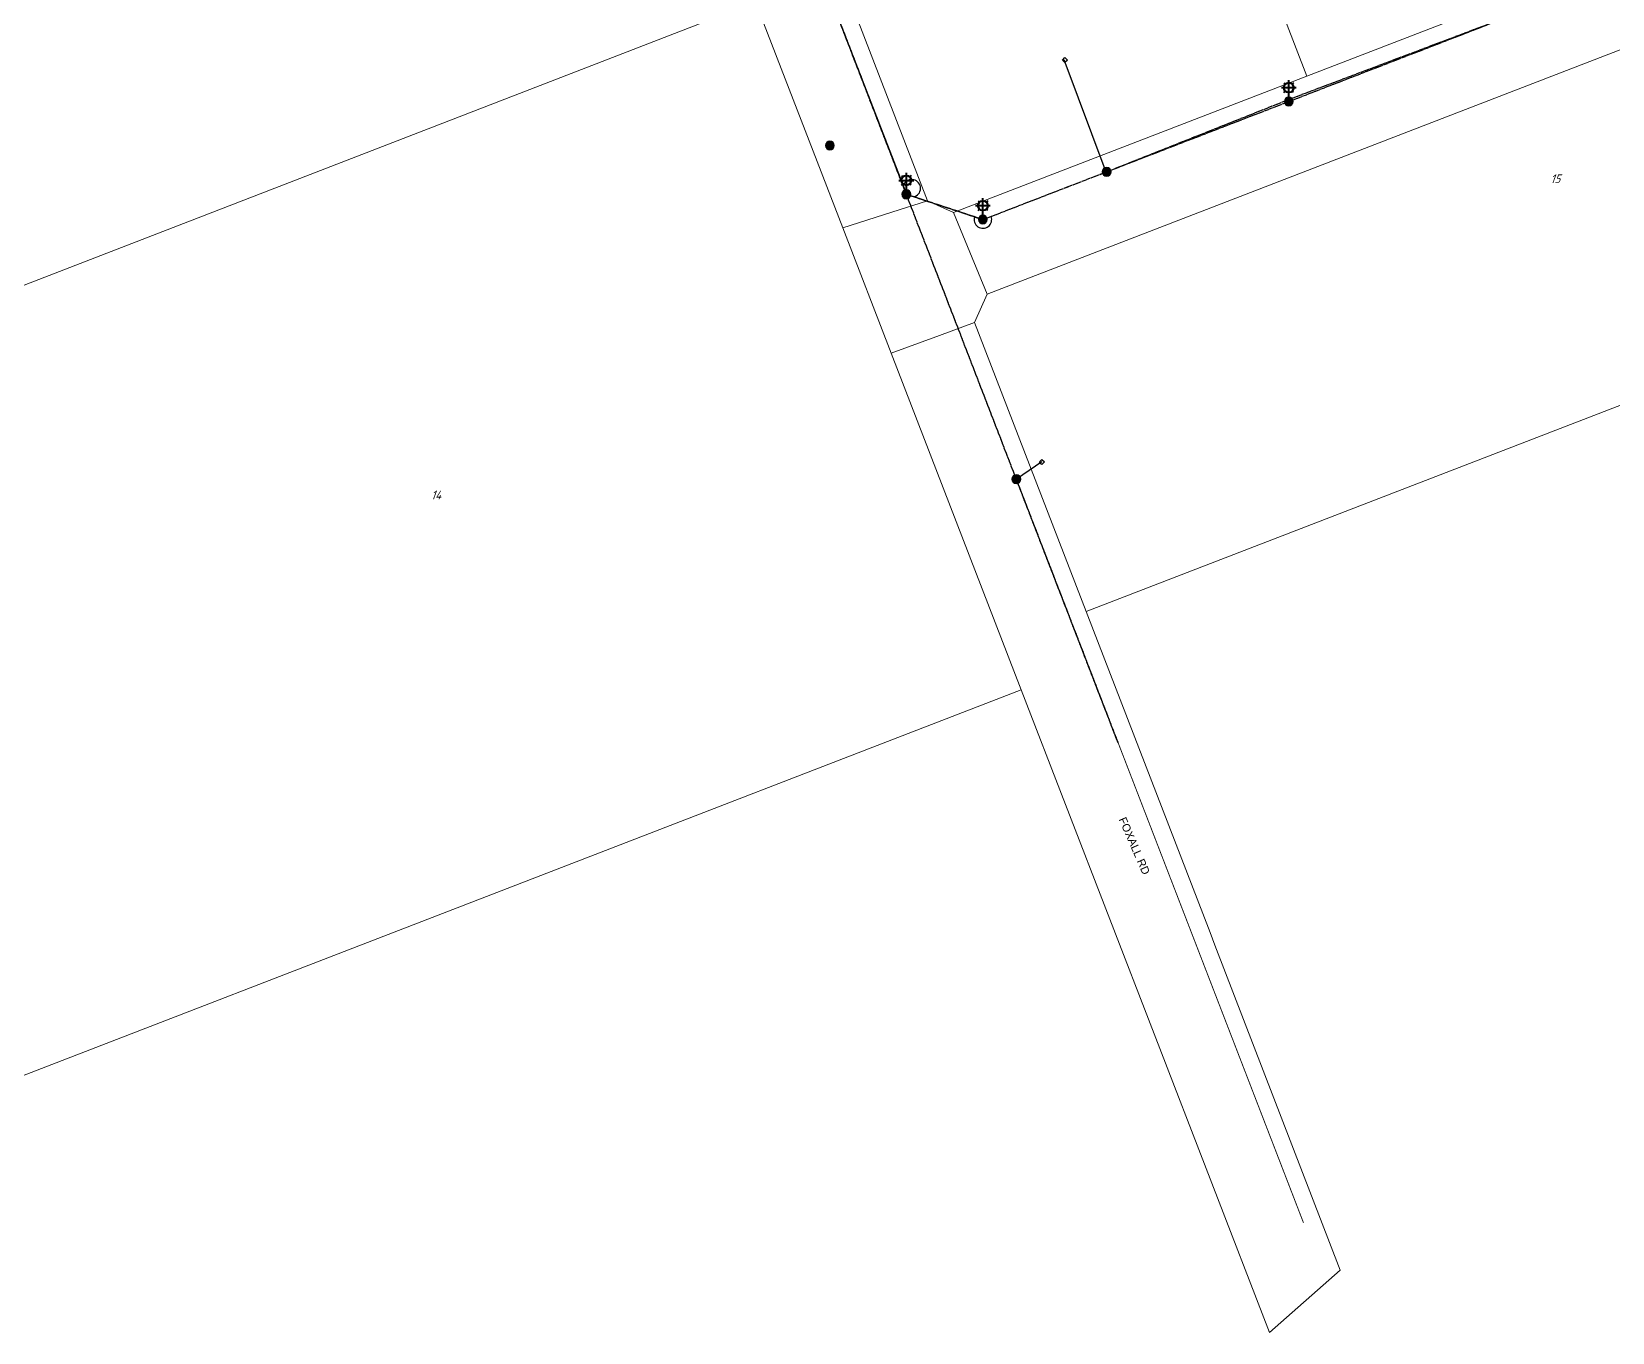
# Model space of a CAD drawing. Header units: metres. Extents: x 310412 to 311596, y 6269899 to 6270937.
# Drawn here: x 310838.4 to 311198.4, y 6269956.3 to 6270252.4 of the extents above; entities that cross this region are included whole.
import ezdxf
from ezdxf.enums import TextEntityAlignment as Align

# ---------------------------------------------------------------- set-up
doc = ezdxf.new("R2010")
doc.units = ezdxf.units.M
doc.linetypes.add('Cable Exist OH', pattern=[1, 1, 0])
doc.layers.get('0').update_dxf_attribs({"color": 6})
doc.layers.add('Cadastre Land Parcels_SP_EXT', color=9, linetype='Continuous', lineweight=5)
doc.layers.add('Cadastre Roads_SP_EXT', color=9, linetype='Continuous', lineweight=5)
for name, color, linetype in [('Equip_SP_SL_EXT', 7, 'Continuous'), ('Mains_HV_EXT', 7, 'Continuous'), ('Mains_LV_EXT', 7, 'Continuous'), ('Mains_SL_EXT', 7, 'Continuous'), ('Notes_HV_MISC', 7, 'Continuous'), ('Services_SP_EXT', 7, 'Continuous'), ('Span_SP_MISC', 7, 'Continuous'), ('SupportsOH_SP_TR_HV_LV_SL_EXT', 7, 'Continuous')]:
    doc.layers.add(name, color=color, linetype=linetype)
doc.styles.add('iecARIAL', font='arial.ttf', dxfattribs={"height": 2})
doc.styles.add('ISOCP ITALIC', font='isocp.shx', dxfattribs={"oblique": 20})
doc.styles.add('POLE_LABEL', font='arial.ttf')
doc.styles.get("Standard").update_dxf_attribs({"font": 'arial.ttf'})

# ---------------------------------------------------------------- blocks, each defined once
blk = doc.blocks.new('SL_LANTERN_EXT')
at = {"lineweight": 40}
for p, q in [((-1.46, 5.68), (-1.06, 5.28)), ((0, 1.97), (0, 6.47)), ((1.46, 5.68), (1.06, 5.28)), ((-2.25, 4.22), (2.25, 4.22)), ((-1.46, 2.76), (-1.06, 3.16)), ((0, 0), (0, 2.72)), ((1.46, 2.76), (1.06, 3.16))]:
    blk.add_line(p, q, dxfattribs=at)
blk.add_circle((0, 4.22), 1.5, dxfattribs=at)
at = {"style": 'iecARIAL', "flags": 9}
blk.add_attdef('ASSET_NUM', (1.5, 1.5), '', height=2.5, dxfattribs=at)
for tag, p, height, flags in [('OPERATING_VOLTAGE', (0.98, -1.65), 0.2, 9), ('ORIENTATION', (0.98, -1.85), 0.2, 9), ('OWNED_BY', (0.98, -2.05), 0.2, 9), ('STATE', (0.98, -2.25), 0.2, 9), ('CONSTRUCTED_VOLTAGE', (0.98, -0.65), 0.2, 9), ('CONTROL_TYPE', (0.98, -0.85), 0.2, 9), ('LANTERN_PURPOSE', (0.98, -1.05), 0.2, 9), ('LANTERN_TYPE', (0.98, -1.25), 0.2, 9), ('NO_PHASES', (0.98, -1.45), 0.2, 9), ('USAGE', (0.98, -2.45), 0.2, 9), ('CEXIST', (0.98, -2.65), 0.2, 9), ('CNEW', (0.98, -2.85), 0.2, 9), ('CNUMBER', (0.98, -3.05), 0.2, 9), ('CREMOVE', (0.98, -3.25), 0.2, 9), ('CREPLACE', (0.98, -3.45), 0.2, 9), ('LKINGHEIGHT', (0.98, -3.65), 0.2, 9), ('LBRACKET', (0.98, -3.85), 0.2, 9), ('LBRACKETVOCAB', (0.98, -4.05), 0.2, 9), ('LCATEGORY', (0.98, -4.25), 0.2, 9), ('LCHARGE1', (0.98, -4.45), 0.2, 9), ('LCHARGE1PERCENT', (0.98, -4.65), 0.2, 9), ('LCHARGE2', (0.98, -4.85), 0.2, 9), ('LNUMBER', (2.18, -3.25), 2.5, 8), ('STREETNAME', (0.98, -9.25), 0.2, 9), ('SUBURB', (0.98, -9.45), 0.2, 1), ('LCHARGE2PERCENT', (0.98, -5.05), 0.2, 9), ('LCHARGE3', (0.98, -5.25), 0.2, 9), ('LCHARGE3PERCENT', (0.98, -5.45), 0.2, 9), ('LEXIST', (0.98, -5.65), 0.2, 9), ('LLAMP', (0.98, -5.85), 0.2, 9), ('LLAMPVOCAB', (0.98, -6.05), 0.2, 9), ('LMAST', (0.98, -6.25), 0.2, 9), ('LMASTVOCAB', (0.98, -6.45), 0.2, 9), ('LNEW', (0.98, -6.65), 0.2, 9), ('LANTNUMBER', (0.98, -6.85), 0.2, 9), ('LOUTREACH', (0.98, -7.25), 0.2, 9), ('LOUTREACHVOCAB', (0.98, -7.45), 0.2, 9), ('LRATECODE', (0.98, -7.65), 0.2, 9), ('LREMOVE', (0.98, -7.85), 0.2, 9), ('LREPLACE', (0.98, -8.05), 0.2, 9), ('LTYPE', (0.98, -8.25), 0.2, 9), ('LTYPEVOCAB', (0.98, -8.45), 0.2, 9), ('LEGEND', (0.98, -8.65), 0.2, 9), ('LOCATION', (0.98, -8.85), 0.2, 9), ('NOTES', (0.98, -9.05), 0.2, 9)]:
    blk.add_attdef(tag, p, '', height=height, dxfattribs=dict(flags=flags))
blk = doc.blocks.new('CCP_EXT')
blk.add_wipeout([(0, 0.57), (0.57, 0), (0, -0.57), (-0.57, 0)])
blk.add_lwpolyline([(-0.57, 0), (0, 0.57), (0.57, 0), (0, -0.57), (-0.57, 0)])
at = {"flags": 1}
blk.add_attdef('Z', (0, 0), '', height=0.2, dxfattribs=at)
at = {"flags": 9}
for tag, p in [('CCP_TYPE', (0, 0)), ('CONSTRUCTED_VOLTAGE', (0, -0.2)), ('OPERATING_VOLTAGE', (0, -0.6)), ('ORIENTATION', (0, -0.8)), ('OWNED_BY', (0, -1)), ('STATE', (0, -1.8)), ('NO_PHASES', (0, -0.4)), ('USAGE', (0, -1.2)), ('LEGEND', (0, -1.4)), ('LIFE_SUPPORT', (0, -1.6)), ('NOTES', (0, -2))]:
    blk.add_attdef(tag, text='', height=0.2, dxfattribs=at).set_placement(p, align=Align.MIDDLE_LEFT)
blk = doc.blocks.new('POLE_EXT')
blk.add_hatch(color=256).paths.add_polyline_path([(-1, 0, 1), (1, 0, 1)])
blk.add_lwpolyline([(-1, 0, 1), (1, 0, 1)], format="xyb", close=True)
for tag, height, flags, p in [('pNumber', 2.5, 8, (-17.84, 2.07)), ('OWNED_BY', 0.2, 9, (1.35, -0.4)), ('SPECIAL_USE', 0.2, 9, (1.35, -0.8)), ('STATE', 0.2, 9, (1.35, -1)), ('cLV', 0.2, 9, (1.35, -1.4)), ('hDepth', 0.2, 9, (1.35, -1.6)), ('hDia', 0.2, 9, (1.35, -1.8)), ('cHV', 0.2, 9, (1.35, -2)), ('cLinedev', 0.2, 9, (1.35, -3.4)), ('PARENT', 0.2, 9, (1.35, -0.6)), ('USAGE', 0.2, 9, (1.35, -1.2)), ('LBRACKET', 0.2, 9, (1.35, -2.2)), ('LExisting', 0.2, 9, (1.35, -2.4)), ('LANTNUMBER', 0.2, 9, (1.35, -2.6)), ('LOther', 0.2, 9, (1.35, -2.8)), ('LRemove', 0.2, 9, (1.35, -3)), ('LEGEND', 0.2, 9, (1.35, -3.2)), ('LOCATION', 0.2, 9, (1.35, -3.6)), ('pExisting', 0.2, 9, (1.35, -3.8)), ('pFooting', 0.2, 9, (1.35, -4.4)), ('pNew', 0.2, 9, (1.35, -4.6)), ('pRelocate', 0.2, 9, (1.35, -5)), ('pRemove', 0.2, 9, (1.35, -5.2)), ('pReplace', 0.2, 9, (1.35, -5.4)), ('pStay', 0.2, 9, (1.35, -5.6)), ('pType', 0.2, 9, (1.35, -5.8)), ('cspan', 0.2, 9, (1.35, -6)), ('STREETNAME', 0.2, 9, (1.35, -6.2)), ('SUBURB', 0.2, 9, (1.35, -6.4)), ('OPERATED_BY', 0.2, 9, (1.36, -7.01)), ('PFNUMBER', 0.2, 9, (1.35, -4)), ('NEWPFNUMBER', 0.2, 9, (1.35, -4.2)), ('NOTES', 0.2, 9, (1.35, -6.6)), ('MAINTAINED_BY', 0.2, 9, (1.36, -6.81))]:
    blk.add_attdef(tag, text='', height=height, dxfattribs=dict(flags=flags)).set_placement(p, align=Align.MIDDLE_LEFT)
at = {"style": 'POLE_LABEL', "flags": 9}
for tag, p in [('STRUCTURE_PLANT_NUMBER', (1.35, 0.03)), ('STREET_CODE', (1.35, -0.2))]:
    blk.add_attdef(tag, text='', height=0.2, dxfattribs=at).set_placement(p, align=Align.MIDDLE_LEFT)
at = {"style": 'POLE_LABEL', "oblique": 15, "flags": 9}
blk.add_attdef('ASSET_NUM', text='', height=2, dxfattribs=at).set_placement((2, 2), align=Align.MIDDLE_LEFT)
at = {"flags": 1}
blk.add_attdef('Z', (1.35, -7.33), '', height=0.2, dxfattribs=at)

msp = doc.modelspace()

# ---------------------------------------------------------------- linework, layer by layer
at = {"layer": 'Cadastre Land Parcels_SP_EXT', "linetype": 'Continuous'}
for points in [[(311128.81, 6270242.31), (311101.3, 6270313.66), (311155.56, 6270334.63), (311123.42, 6270417.94), (310984.38, 6270364.28), (311042.43, 6270213.9), (311048.37, 6270211.28), (311128.81, 6270242.31)], [(310764.38, 6270166.81), (311003.27, 6270259.12), (310970.77, 6270343.22), (310826.61, 6270287.56), (310827.71, 6270284.55), (310733.05, 6270247.97), (310764.38, 6270166.81)], [(311128.81, 6270242.31), (311183.13, 6270263.31), (311155.56, 6270334.63), (311101.3, 6270313.66), (311128.81, 6270242.31)], [(311333.8, 6270218.95), (311307.01, 6270288.31), (311236.59, 6270261.17), (311224.94, 6270257.88), (311056.01, 6270192.66), (311053.15, 6270186.18), (311078.54, 6270120.41), (311333.8, 6270218.95)], [(310824.86, 6270010.23), (311063.78, 6270102.53), (311034.14, 6270179.24), (311023.13, 6270207.74), (311003.27, 6270259.12), (310764.38, 6270166.81), (310791.81, 6270095.77), (310824.86, 6270010.23)]]:
    msp.add_lwpolyline(points, close=True, dxfattribs=at)
at = {"layer": 'Cadastre Roads_SP_EXT', "linetype": 'Continuous'}
msp.add_lwpolyline([(311034.3, 6270211.3), (311042.43, 6270213.9), (310984.38, 6270364.28), (310983.46, 6270366.66), (310987.49, 6270368.27), (310982.02, 6270370.39), (310978.05, 6270380.66), (310972.65, 6270394.66), (310963.29, 6270418.93), (310942.8, 6270415.67), (310970.77, 6270343.22), (311003.27, 6270259.12), (311023.13, 6270207.74), (311034.3, 6270211.3)], close=True, dxfattribs=at)
at = {"layer": 'Mains_LV_EXT', "linetype": 'Cable Exist OH'}
for points in [[(311037.6, 6270215.4), (311022.16, 6270255.38), (310997.96, 6270317.93)], [(311083.12, 6270220.49), (311083.21, 6270220.52), (311124.68, 6270237), (311178.69, 6270257.39)], [(311055.03, 6270209.65), (311083.12, 6270220.49)], [(311055.03, 6270209.65), (311037.6, 6270215.4)], [(311062.65, 6270150.54), (311037.6, 6270215.4)], [(311085.83, 6270090.51), (311062.65, 6270150.54)]]:
    msp.add_lwpolyline(points, dxfattribs=at)
at = {"layer": 'Mains_LV_EXT', "linetype": 'Continuous'}
for points in [[(311039.54, 6270214.9, 1.644749), (311036.89, 6270217.27)], [(311053.14, 6270210.28, 1.414147), (311056.91, 6270210.36)]]:
    msp.add_lwpolyline(points, format="xyb", dxfattribs=at)
at = {"layer": 'Mains_SL_EXT', "linetype": 'Cable Exist OH'}
for points in [[(310997.96, 6270317.93), (311022.16, 6270255.38), (311037.6, 6270215.4)], [(311124.69, 6270236.53), (311178.69, 6270257.39), (311227.34, 6270270.22)], [(311055.03, 6270209.65), (311083.21, 6270220.52), (311124.69, 6270236.53)], [(311037.6, 6270215.4), (311055.03, 6270209.65)]]:
    msp.add_lwpolyline(points, dxfattribs=at)
at = {"layer": 'Span_SP_MISC', "flags": 128}
msp.add_lwpolyline([(310987.62, 6270345.07), (310997.96, 6270317.93), (311022.16, 6270255.38), (311037.6, 6270215.4)], dxfattribs=at)

# ---------------------------------------------------------------- block references
at = {"layer": 'Equip_SP_SL_EXT', "xscale": 0.75, "yscale": 0.75, "zscale": 0.75}
for p in [(311124.69, 6270236.53), (311037.6, 6270215.4), (311055.03, 6270209.65)]:
    msp.add_blockref('SL_LANTERN_EXT', p, dxfattribs=at)
at = {"layer": 'Notes_HV_MISC'}
for p in [(311124.69, 6270236.53), (311020.19, 6270226.52), (311083.21, 6270220.52), (311037.6, 6270215.4), (311055.03, 6270209.65), (311062.65, 6270150.54)]:
    msp.add_blockref('POLE_EXT', p, dxfattribs=at)
at = {"layer": 'SupportsOH_SP_TR_HV_LV_SL_EXT'}
for p in [(311124.69, 6270236.53), (311020.19, 6270226.52), (311083.21, 6270220.52), (311037.6, 6270215.4), (311055.03, 6270209.65), (311062.65, 6270150.54)]:
    msp.add_blockref('POLE_EXT', p, dxfattribs=at)

# ---------------------------------------------------------------- texts
at = {"layer": 'Cadastre Land Parcels_SP_EXT', "style": 'ISOCP ITALIC', "oblique": 20}
for s, p in [('15', (311184.29, 6270217.94)), ('14', (310929.34, 6270145.92))]:
    msp.add_text(s, height=2, dxfattribs=at).set_placement(p)
at = {"layer": 'Cadastre Roads_SP_EXT'}
msp.add_text('FOXALL RD', height=1.8, rotation=293.5313, dxfattribs=at).set_placement((311085.92, 6270073.08))

# ---------------------------------------------------------------- next in the draw order: block references
at = {"layer": 'Services_SP_EXT'}
for p in [(311073.71, 6270245.97), (311068.49, 6270154.48)]:
    msp.add_blockref('CCP_EXT', p, dxfattribs=at)

# ---------------------------------------------------------------- next in the draw order: linework, layer by layer
at = {"layer": 'Cadastre Roads_SP_EXT', "linetype": 'Continuous'}
msp.add_lwpolyline([(311198.76, 6270274.57), (311198.3, 6270273.52), (311197.76, 6270272.52), (311197.15, 6270271.56), (311196.47, 6270270.64), (311195.72, 6270269.79), (311194.91, 6270268.98), (311194.04, 6270268.24), (311193.12, 6270267.57), (311192.15, 6270266.97), (311191.14, 6270266.45), (311190.09, 6270266), (311183.13, 6270263.31), (311128.81, 6270242.31), (311048.37, 6270211.28), (311052.09, 6270202.23), (311056.01, 6270192.66), (311224.94, 6270257.88)], dxfattribs=at)
msp.add_lwpolyline([(311136.43, 6269970.39), (311107.87, 6270044.42), (311106.77, 6270047.29), (311078.54, 6270120.41), (311053.15, 6270186.18), (311045.11, 6270183.24), (311034.14, 6270179.24), (311063.78, 6270102.53), (311094.04, 6270024.25), (311120.31, 6269956.25), (311136.43, 6269970.39)], close=True, dxfattribs=at)
at = {"layer": 'Mains_HV_EXT', "linetype": 'Cable Exist OH', "const_width": 0.2}
msp.add_lwpolyline([(311128.04, 6269981.22), (311085.83, 6270090.51), (310997.96, 6270317.93), (310997.87, 6270318.16)], dxfattribs=at)
at = {"layer": 'Mains_SL_EXT', "linetype": 'Cable Exist OH'}
msp.add_lwpolyline([(311085.81, 6270090.54), (311062.65, 6270150.54), (311037.6, 6270215.4)], dxfattribs=at)
at = {"layer": 'Services_SP_EXT'}
for points in [[(311083.13, 6270220.46), (311073.54, 6270246.04)], [(311068.49, 6270154.48), (311062.65, 6270150.54)]]:
    msp.add_lwpolyline(points, dxfattribs=at)

doc.saveas('drawing.dxf')
